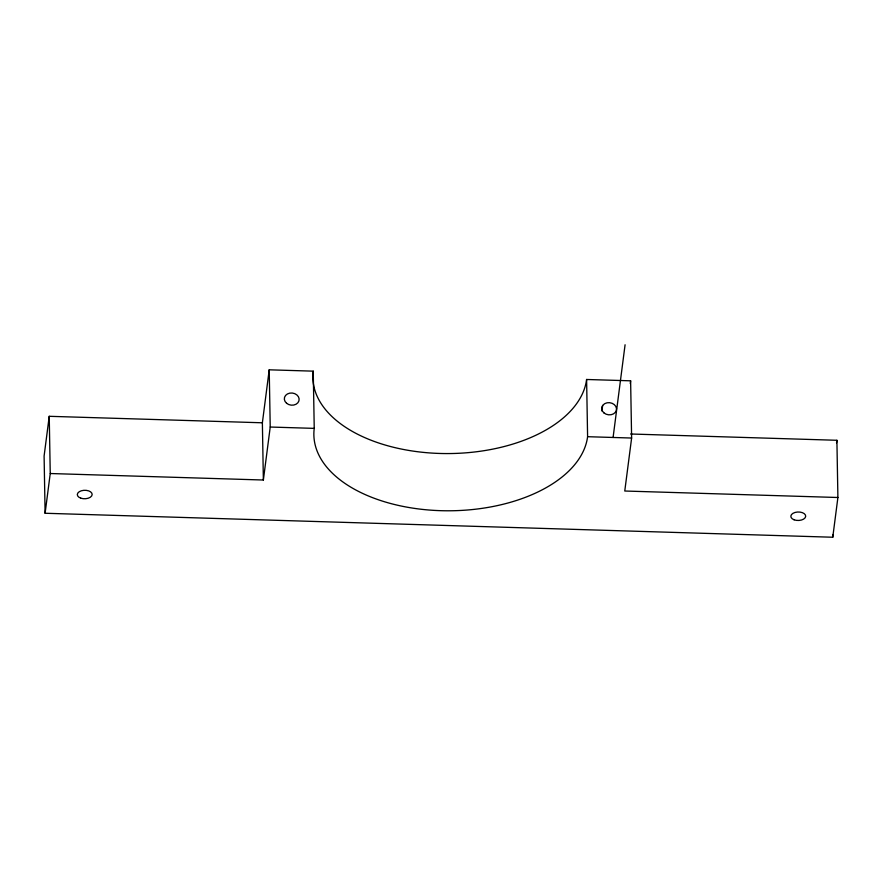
<?xml version="1.0" encoding="UTF-8"?>
<svg xmlns="http://www.w3.org/2000/svg" width="882" height="882" viewBox="0 0 882 882"><rect width="100%" height="100%" fill="white"/><g stroke="black" fill="none" stroke-linecap="round" stroke-linejoin="round"><path stroke-width="1.32" d="M837.9 497.503L624.765 491.02L631.622 438.034L630.619 380.815L586.607 379.481A137.074 78.222 -1 0 1 439.82 453.458A137.074 78.222 -1 0 1 313.242 371.157L269.219 369.812L262.373 422.787L49.238 416.304L44.1 456.038L45.103 513.258L832.762 537.237L837.9 497.503L836.897 440.283L630.641 433.999M45.103 513.258L50.241 473.524L49.238 416.304M50.241 473.524L263.365 480.017L270.223 427.031L269.219 369.812M601.932 410.968L602.638 405.511M613.089 437.472L625.084 344.763M630.266 383.527L630.619 380.815M836.555 442.929L836.897 440.283M270.223 427.031L314.235 428.376A137.074 78.222 -1 0 0 440.813 510.678A137.074 78.222 -1 0 0 587.599 436.7L631.622 438.034M832.718 534.514L832.762 537.237M586.607 379.481L587.599 436.7M313.242 371.157L314.235 428.376M262.373 422.787L263.365 480.017M794.087 519.796A7.431 4.245 -1 0 0 805.674 516.466A7.431 4.245 -1 0 0 795.035 512.453A7.431 4.245 -1 0 0 794.087 519.796M80.758 498.154A7.431 4.245 -1 0 0 92.158 494.604A7.431 4.245 -1 0 0 81.287 490.8A7.431 4.245 -1 0 0 80.758 498.154M603.949 412.908A7.431 6.086 7.4 0 0 616.298 410.549A7.431 6.086 7.4 0 0 607.092 402.798A7.431 6.086 7.4 0 0 603.949 412.908M286.562 403.25A7.431 6.086 7.4 0 0 298.921 400.891A7.431 6.086 7.4 0 0 289.715 393.14A7.431 6.086 7.4 0 0 286.562 403.25"/></g></svg>
